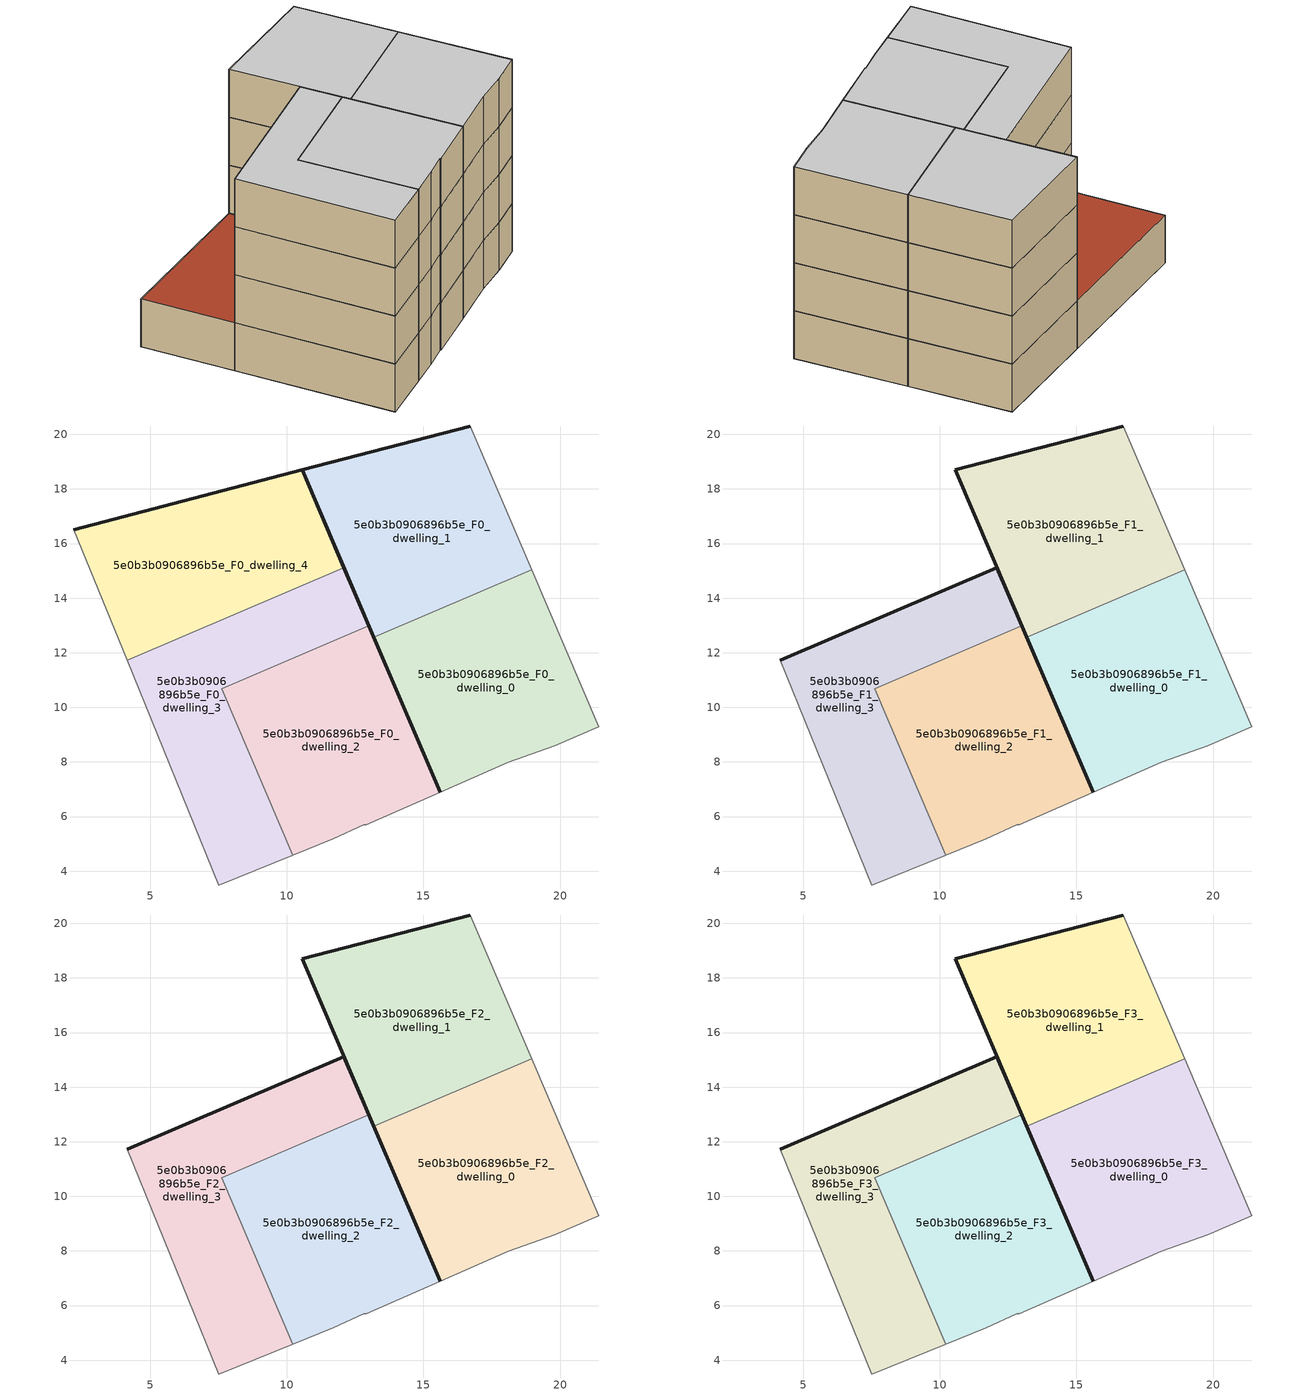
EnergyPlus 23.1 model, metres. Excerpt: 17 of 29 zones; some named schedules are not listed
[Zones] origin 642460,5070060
5e0b3b0906896b5e_F0_dwelling_0
 floor ground (EU_floor_Construction): 19.81,8.6 21.41,9.29 18.96,15.04 13.18,12.57 15.61,6.89 18.11,8 z0
 wall outside (EU_wall_Construction): 15.61,6.89 13.18,12.57 z0:3
 wall adiabatic (EU_wall_Construction): 18.96,15.04 21.41,9.29 19.81,8.6 18.11,8 15.61,6.89 z0:3
 wall to 5e0b3b0906896b5e_F0_dwelling_1 (EU_wall_Construction): 13.18,12.57 18.96,15.04 z0:3
5e0b3b0906896b5e_F0_dwelling_1
 floor ground (EU_floor_Construction): 18.96,15.04 16.71,20.3 10.56,18.69 13.18,12.57 z0
 wall outside (EU_wall_Construction): 13.18,12.57 10.56,18.69 16.71,20.3 z0:3
 wall adiabatic (EU_wall_Construction): 16.71,20.3 18.96,15.04 z0:3
5e0b3b0906896b5e_F0_dwelling_2
 floor ground (EU_floor_Construction): 15.61,6.89 13,12.99 7.61,10.68 10.21,4.59 11.7,5.2 12.8,5.7 12.9,5.7 z0
 wall outside (EU_wall_Construction): 13,12.99 15.61,6.89 z0:3
 wall to 5e0b3b0906896b5e_F0_dwelling_3 (EU_wall_Construction): 10.21,4.59 7.61,10.68 13,12.99 z0:3
 wall adiabatic (EU_wall_Construction): 15.61,6.89 12.9,5.7 12.8,5.7 11.7,5.2 10.21,4.59 z0:3
5e0b3b0906896b5e_F0_dwelling_3
 floor ground (EU_floor_Construction): 10.21,4.59 7.61,10.68 13,12.99 12.09,15.12 4.15,11.72 7.5,3.5 z0
 wall outside (EU_wall_Construction): 12.09,15.12 13,12.99 z0:3
 wall adiabatic (EU_wall_Construction): 10.21,4.59 7.5,3.5 4.15,11.72 z0:3
 wall to 5e0b3b0906896b5e_F0_dwelling_4 (EU_wall_Construction): 4.15,11.72 12.09,15.12 z0:3
5e0b3b0906896b5e_F0_dwelling_4
 floor ground (EU_floor_Construction): 12.09,15.12 10.56,18.69 2.2,16.51 4.15,11.72 z0
 wall outside (EU_wall_Construction): 2.2,16.51 10.56,18.69 12.09,15.12 z0:3
 wall adiabatic (EU_wall_Construction): 4.15,11.72 2.2,16.51 z0:3
 roof outside (EU_roof_Construction): 10.56,18.69 12.09,15.12 4.15,11.72 2.2,16.51 z3
5e0b3b0906896b5e_F1_dwelling_0
 floor to 5e0b3b0906896b5e_F0_dwelling_0 (EU_floor_Construction): 19.81,8.6 21.41,9.29 18.96,15.04 13.18,12.57 15.61,6.89 18.11,8 z3
 wall outside (EU_wall_Construction): 15.61,6.89 13.18,12.57 z3:6
 wall adiabatic (EU_wall_Construction): 18.96,15.04 21.41,9.29 19.81,8.6 18.11,8 15.61,6.89 z3:6
 wall to 5e0b3b0906896b5e_F1_dwelling_1 (EU_wall_Construction): 13.18,12.57 18.96,15.04 z3:6
5e0b3b0906896b5e_F1_dwelling_1
 floor to 5e0b3b0906896b5e_F0_dwelling_1 (EU_floor_Construction): 18.96,15.04 16.71,20.3 10.56,18.69 13.18,12.57 z3
 wall outside (EU_wall_Construction): 13.18,12.57 10.56,18.69 16.71,20.3 z3:6
 wall adiabatic (EU_wall_Construction): 16.71,20.3 18.96,15.04 z3:6
5e0b3b0906896b5e_F1_dwelling_2
 floor to 5e0b3b0906896b5e_F0_dwelling_2 (EU_floor_Construction): 15.61,6.89 13,12.99 7.61,10.68 10.21,4.59 11.7,5.2 12.8,5.7 12.9,5.7 z3
 wall outside (EU_wall_Construction): 13,12.99 15.61,6.89 z3:6
 wall to 5e0b3b0906896b5e_F1_dwelling_3 (EU_wall_Construction): 10.21,4.59 7.61,10.68 13,12.99 z3:6
 wall adiabatic (EU_wall_Construction): 15.61,6.89 12.9,5.7 12.8,5.7 11.7,5.2 10.21,4.59 z3:6
5e0b3b0906896b5e_F1_dwelling_3
 floor to 5e0b3b0906896b5e_F0_dwelling_3 (EU_floor_Construction): 10.21,4.59 7.61,10.68 13,12.99 12.09,15.12 4.15,11.72 7.5,3.5 z3
 wall outside (EU_wall_Construction): 4.15,11.72 12.09,15.12 13,12.99 z3:6
 wall adiabatic (EU_wall_Construction): 10.21,4.59 7.5,3.5 4.15,11.72 z3:6
5e0b3b0906896b5e_F2_dwelling_0
 floor to 5e0b3b0906896b5e_F1_dwelling_0 (EU_floor_Construction): 19.81,8.6 21.41,9.29 18.96,15.04 13.18,12.57 15.61,6.89 18.11,8 z6
 wall outside (EU_wall_Construction): 15.61,6.89 13.18,12.57 z6:9
 wall adiabatic (EU_wall_Construction): 18.96,15.04 21.41,9.29 19.81,8.6 18.11,8 15.61,6.89 z6:9
 wall to 5e0b3b0906896b5e_F2_dwelling_1 (EU_wall_Construction): 13.18,12.57 18.96,15.04 z6:9
5e0b3b0906896b5e_F2_dwelling_1
 floor to 5e0b3b0906896b5e_F1_dwelling_1 (EU_floor_Construction): 18.96,15.04 16.71,20.3 10.56,18.69 13.18,12.57 z6
 wall outside (EU_wall_Construction): 13.18,12.57 10.56,18.69 16.71,20.3 z6:9
 wall adiabatic (EU_wall_Construction): 16.71,20.3 18.96,15.04 z6:9
5e0b3b0906896b5e_F2_dwelling_2
 floor to 5e0b3b0906896b5e_F1_dwelling_2 (EU_floor_Construction): 15.61,6.89 13,12.99 7.61,10.68 10.21,4.59 11.7,5.2 12.8,5.7 12.9,5.7 z6
 wall outside (EU_wall_Construction): 13,12.99 15.61,6.89 z6:9
 wall to 5e0b3b0906896b5e_F2_dwelling_3 (EU_wall_Construction): 10.21,4.59 7.61,10.68 13,12.99 z6:9
 wall adiabatic (EU_wall_Construction): 15.61,6.89 12.9,5.7 12.8,5.7 11.7,5.2 10.21,4.59 z6:9
5e0b3b0906896b5e_F2_dwelling_3
 floor to 5e0b3b0906896b5e_F1_dwelling_3 (EU_floor_Construction): 10.21,4.59 7.61,10.68 13,12.99 12.09,15.12 4.15,11.72 7.5,3.5 z6
 wall outside (EU_wall_Construction): 4.15,11.72 12.09,15.12 13,12.99 z6:9
 wall adiabatic (EU_wall_Construction): 10.21,4.59 7.5,3.5 4.15,11.72 z6:9
5e0b3b0906896b5e_F3_dwelling_0
 floor to 5e0b3b0906896b5e_F2_dwelling_0 (EU_floor_Construction): 19.81,8.6 21.41,9.29 18.96,15.04 13.18,12.57 15.61,6.89 18.11,8 z9
 wall outside (EU_wall_Construction): 15.61,6.89 13.18,12.57 z9:12
 wall adiabatic (EU_wall_Construction): 18.96,15.04 21.41,9.29 19.81,8.6 18.11,8 15.61,6.89 z9:12
 wall to 5e0b3b0906896b5e_F3_dwelling_1 (EU_wall_Construction): 13.18,12.57 18.96,15.04 z9:12
 ceiling to 5e0b3b0906896b5e_F4_dwelling_0 (EU_floor_Construction): 18.96,15.04 21.41,9.29 19.81,8.6 18.11,8 15.61,6.89 13.18,12.57 z12
5e0b3b0906896b5e_F3_dwelling_1
 floor to 5e0b3b0906896b5e_F2_dwelling_1 (EU_floor_Construction): 18.96,15.04 16.71,20.3 10.56,18.69 13.18,12.57 z9
 wall outside (EU_wall_Construction): 13.18,12.57 10.56,18.69 16.71,20.3 z9:12
 wall adiabatic (EU_wall_Construction): 16.71,20.3 18.96,15.04 z9:12
 ceiling to 5e0b3b0906896b5e_F4_dwelling_1 (EU_floor_Construction): 16.71,20.3 18.96,15.04 13.18,12.57 10.56,18.69 z12
5e0b3b0906896b5e_F3_dwelling_2
 floor to 5e0b3b0906896b5e_F2_dwelling_2 (EU_floor_Construction): 15.61,6.89 13,12.99 7.61,10.68 10.21,4.59 11.7,5.2 12.8,5.7 12.9,5.7 z9
 wall outside (EU_wall_Construction): 13,12.99 15.61,6.89 z9:12
 wall to 5e0b3b0906896b5e_F3_dwelling_3 (EU_wall_Construction): 10.21,4.59 7.61,10.68 13,12.99 z9:12
 wall adiabatic (EU_wall_Construction): 15.61,6.89 12.9,5.7 12.8,5.7 11.7,5.2 10.21,4.59 z9:12
 ceiling to 5e0b3b0906896b5e_F4_dwelling_2 (EU_floor_Construction): 13,12.99 15.61,6.89 12.9,5.7 12.8,5.7 11.7,5.2 10.21,4.59 7.61,10.68 z12
5e0b3b0906896b5e_F3_dwelling_3
 floor to 5e0b3b0906896b5e_F2_dwelling_3 (EU_floor_Construction): 10.21,4.59 7.61,10.68 13,12.99 12.09,15.12 4.15,11.72 7.5,3.5 z9
 wall outside (EU_wall_Construction): 4.15,11.72 12.09,15.12 13,12.99 z9:12
 wall adiabatic (EU_wall_Construction): 10.21,4.59 7.5,3.5 4.15,11.72 z9:12
 ceiling to 5e0b3b0906896b5e_F4_dwelling_3 (EU_floor_Construction): 12.09,15.12 13,12.99 7.61,10.68 10.21,4.59 7.5,3.5 4.15,11.72 z12
[Building]
EU S2 Campaign: North Axis=0; Terrain=City; Solar Distribution=FullExterior
[Site:Location]
Lyon-Bron: Latitude=45.75; Longitude=5; Time Zone=1; Elevation=198
[SizingPeriod:WeatherFileDays]
AnnualSizingPeriod: Begin Month=1; Begin Day of Month=1; End Month=12; End Day of Month=31; Day of Week for Start Day=Monday; Use Weather File Daylight Saving Period=No; Use Weather File Rain and Snow Indicators=No
[MATERIAL]
EU_InternalMass_Material: Roughness=MediumRough; Thickness=0.1; Conductivity=1; Density=1800; Specific Heat=900; Thermal Absorptance=0.9; Solar Absorptance=0.7; Visible Absorptance=0.7
[MATERIAL:NOMASS] Roughness=MediumRough; Thermal Absorptance=0.9; Solar Absorptance=0.7; Visible Absorptance=0.7
Name | Thermal Resistance
EU_wall_NoMass | 0.776494
EU_roof_NoMass | 0.486893
EU_floor_NoMass | 0.421597
[CONSTRUCTION]
EU_wall_Construction: EU_wall_NoMass
EU_roof_Construction: EU_roof_NoMass
EU_floor_Construction: EU_floor_NoMass
EU_InternalMass_Construction: EU_InternalMass_Material
[ZONE] Type=1; Multiplier=1; Ceiling Height=autocalculate; Floor Area=autocalculate; Part of Total Floor Area=Yes
Name | Volume
5e0b3b0906896b5e_F0_dwelling_0; 5e0b3b0906896b5e_F1_dwelling_0; 5e0b3b0906896b5e_F2_dwelling_0; 5e0b3b0906896b5e_F3_dwelling_0 | 116.852
5e0b3b0906896b5e_F0_dwelling_1; 5e0b3b0906896b5e_F1_dwelling_1; 5e0b3b0906896b5e_F2_dwelling_1; 5e0b3b0906896b5e_F3_dwelling_1; 5e0b3b0906896b5e_F0_dwelling_3; 5e0b3b0906896b5e_F1_dwelling_3; 5e0b3b0906896b5e_F2_dwelling_3; 5e0b3b0906896b5e_F3_dwelling_3 | 116.863
5e0b3b0906896b5e_F0_dwelling_2; 5e0b3b0906896b5e_F1_dwelling_2; 5e0b3b0906896b5e_F2_dwelling_2; 5e0b3b0906896b5e_F3_dwelling_2 | 116.837
5e0b3b0906896b5e_F0_dwelling_4 | 116.829
[INTERNALMASS] Construction=EU_InternalMass_Construction
Name | Zone or ZoneList | Surface Area
5e0b3b0906896b5e_F0_dwelling_0_EU_InternalMass | 5e0b3b0906896b5e_F0_dwelling_0 | 38.9504
5e0b3b0906896b5e_F0_dwelling_1_EU_InternalMass | 5e0b3b0906896b5e_F0_dwelling_1 | 38.9535
5e0b3b0906896b5e_F0_dwelling_2_EU_InternalMass | 5e0b3b0906896b5e_F0_dwelling_2 | 38.9456
5e0b3b0906896b5e_F0_dwelling_3_EU_InternalMass | 5e0b3b0906896b5e_F0_dwelling_3 | 38.9539
5e0b3b0906896b5e_F0_dwelling_4_EU_InternalMass | 5e0b3b0906896b5e_F0_dwelling_4 | 38.9443
5e0b3b0906896b5e_F1_dwelling_0_EU_InternalMass | 5e0b3b0906896b5e_F1_dwelling_0 | 48.69
5e0b3b0906896b5e_F1_dwelling_1_EU_InternalMass | 5e0b3b0906896b5e_F1_dwelling_1 | 48.6873
5e0b3b0906896b5e_F1_dwelling_2_EU_InternalMass | 5e0b3b0906896b5e_F1_dwelling_2 | 48.6839
5e0b3b0906896b5e_F1_dwelling_3_EU_InternalMass | 5e0b3b0906896b5e_F1_dwelling_3 | 48.69
5e0b3b0906896b5e_F2_dwelling_0_EU_InternalMass | 5e0b3b0906896b5e_F2_dwelling_0 | 48.69
5e0b3b0906896b5e_F2_dwelling_1_EU_InternalMass | 5e0b3b0906896b5e_F2_dwelling_1 | 48.6873
5e0b3b0906896b5e_F2_dwelling_2_EU_InternalMass | 5e0b3b0906896b5e_F2_dwelling_2 | 48.6839
5e0b3b0906896b5e_F2_dwelling_3_EU_InternalMass | 5e0b3b0906896b5e_F2_dwelling_3 | 48.69
5e0b3b0906896b5e_F3_dwelling_0_EU_InternalMass | 5e0b3b0906896b5e_F3_dwelling_0 | 48.69
5e0b3b0906896b5e_F3_dwelling_1_EU_InternalMass | 5e0b3b0906896b5e_F3_dwelling_1 | 48.6873
5e0b3b0906896b5e_F3_dwelling_2_EU_InternalMass | 5e0b3b0906896b5e_F3_dwelling_2 | 48.6839
5e0b3b0906896b5e_F3_dwelling_3_EU_InternalMass | 5e0b3b0906896b5e_F3_dwelling_3 | 48.69
[OTHEREQUIPMENT] Fuel Type=Electricity; Design Level Calculation Method=Watts/Area; Power per Zone Floor Area=1; Fraction Latent=0; Fraction Radiant=0; Fraction Lost=0; Carbon Dioxide Generation Rate=0; EndUse Subcategory=EU_Step8_InternalGains
Name | Zone or ZoneList or Space or SpaceList | Schedule
EU_Step8_InternalGain_5e0b3b0906896b5e_F0_dwelling_0_f000 | 5e0b3b0906896b5e_F0_dwelling_0 | EU_Step8_GainSchedule_5e0b3b0906896b5e_F0_dwelling_0_f000
EU_Step8_InternalGain_5e0b3b0906896b5e_F0_dwelling_1_f000 | 5e0b3b0906896b5e_F0_dwelling_1 | EU_Step8_GainSchedule_5e0b3b0906896b5e_F0_dwelling_1_f000
EU_Step8_InternalGain_5e0b3b0906896b5e_F0_dwelling_2_f000 | 5e0b3b0906896b5e_F0_dwelling_2 | EU_Step8_GainSchedule_5e0b3b0906896b5e_F0_dwelling_2_f000
EU_Step8_InternalGain_5e0b3b0906896b5e_F0_dwelling_3_f000 | 5e0b3b0906896b5e_F0_dwelling_3 | EU_Step8_GainSchedule_5e0b3b0906896b5e_F0_dwelling_3_f000
EU_Step8_InternalGain_5e0b3b0906896b5e_F0_dwelling_4_f000 | 5e0b3b0906896b5e_F0_dwelling_4 | EU_Step8_GainSchedule_5e0b3b0906896b5e_F0_dwelling_4_f000
EU_Step8_InternalGain_5e0b3b0906896b5e_F1_dwelling_0_f000 | 5e0b3b0906896b5e_F1_dwelling_0 | EU_Step8_GainSchedule_5e0b3b0906896b5e_F1_dwelling_0_f000
EU_Step8_InternalGain_5e0b3b0906896b5e_F1_dwelling_1_f000 | 5e0b3b0906896b5e_F1_dwelling_1 | EU_Step8_GainSchedule_5e0b3b0906896b5e_F1_dwelling_1_f000
EU_Step8_InternalGain_5e0b3b0906896b5e_F1_dwelling_2_f000 | 5e0b3b0906896b5e_F1_dwelling_2 | EU_Step8_GainSchedule_5e0b3b0906896b5e_F1_dwelling_2_f000
EU_Step8_InternalGain_5e0b3b0906896b5e_F1_dwelling_3_f000 | 5e0b3b0906896b5e_F1_dwelling_3 | EU_Step8_GainSchedule_5e0b3b0906896b5e_F1_dwelling_3_f000
EU_Step8_InternalGain_5e0b3b0906896b5e_F2_dwelling_0_f000 | 5e0b3b0906896b5e_F2_dwelling_0 | EU_Step8_GainSchedule_5e0b3b0906896b5e_F2_dwelling_0_f000
EU_Step8_InternalGain_5e0b3b0906896b5e_F2_dwelling_1_f000 | 5e0b3b0906896b5e_F2_dwelling_1 | EU_Step8_GainSchedule_5e0b3b0906896b5e_F2_dwelling_1_f000
EU_Step8_InternalGain_5e0b3b0906896b5e_F2_dwelling_2_f000 | 5e0b3b0906896b5e_F2_dwelling_2 | EU_Step8_GainSchedule_5e0b3b0906896b5e_F2_dwelling_2_f000
EU_Step8_InternalGain_5e0b3b0906896b5e_F2_dwelling_3_f000 | 5e0b3b0906896b5e_F2_dwelling_3 | EU_Step8_GainSchedule_5e0b3b0906896b5e_F2_dwelling_3_f000
EU_Step8_InternalGain_5e0b3b0906896b5e_F3_dwelling_0_f000 | 5e0b3b0906896b5e_F3_dwelling_0 | EU_Step8_GainSchedule_5e0b3b0906896b5e_F3_dwelling_0_f000
EU_Step8_InternalGain_5e0b3b0906896b5e_F3_dwelling_1_f000 | 5e0b3b0906896b5e_F3_dwelling_1 | EU_Step8_GainSchedule_5e0b3b0906896b5e_F3_dwelling_1_f000
EU_Step8_InternalGain_5e0b3b0906896b5e_F3_dwelling_2_f000 | 5e0b3b0906896b5e_F3_dwelling_2 | EU_Step8_GainSchedule_5e0b3b0906896b5e_F3_dwelling_2_f000
EU_Step8_InternalGain_5e0b3b0906896b5e_F3_dwelling_3_f000 | 5e0b3b0906896b5e_F3_dwelling_3 | EU_Step8_GainSchedule_5e0b3b0906896b5e_F3_dwelling_3_f000
[ZONEVENTILATION:DESIGNFLOWRATE] Schedule=EU_AlwaysOn; Design Flow Rate Calculation Method=AirChanges/Hour; Air Changes per Hour=0.693814; Ventilation Type=Natural; Fan Pressure Rise=0; Fan Total Efficiency=1; Constant Term Coefficient=1; Temperature Term Coefficient=0; Velocity Term Coefficient=0; Velocity Squared Term Coefficient=0; Minimum Indoor Temperature=-100; Maximum Indoor Temperature=100; Delta Temperature=-100; Minimum Outdoor Temperature=-100; Maximum Outdoor Temperature=100; Maximum Wind Speed=40
Name | Zone or ZoneList or Space or SpaceList
EU_ConstantAir_5e0b3b0906896b5e_F0_dwelling_0 | 5e0b3b0906896b5e_F0_dwelling_0
EU_ConstantAir_5e0b3b0906896b5e_F0_dwelling_1 | 5e0b3b0906896b5e_F0_dwelling_1
EU_ConstantAir_5e0b3b0906896b5e_F0_dwelling_2 | 5e0b3b0906896b5e_F0_dwelling_2
EU_ConstantAir_5e0b3b0906896b5e_F0_dwelling_3 | 5e0b3b0906896b5e_F0_dwelling_3
EU_ConstantAir_5e0b3b0906896b5e_F0_dwelling_4 | 5e0b3b0906896b5e_F0_dwelling_4
EU_ConstantAir_5e0b3b0906896b5e_F1_dwelling_0 | 5e0b3b0906896b5e_F1_dwelling_0
EU_ConstantAir_5e0b3b0906896b5e_F1_dwelling_1 | 5e0b3b0906896b5e_F1_dwelling_1
EU_ConstantAir_5e0b3b0906896b5e_F1_dwelling_2 | 5e0b3b0906896b5e_F1_dwelling_2
EU_ConstantAir_5e0b3b0906896b5e_F1_dwelling_3 | 5e0b3b0906896b5e_F1_dwelling_3
EU_ConstantAir_5e0b3b0906896b5e_F2_dwelling_0 | 5e0b3b0906896b5e_F2_dwelling_0
EU_ConstantAir_5e0b3b0906896b5e_F2_dwelling_1 | 5e0b3b0906896b5e_F2_dwelling_1
EU_ConstantAir_5e0b3b0906896b5e_F2_dwelling_2 | 5e0b3b0906896b5e_F2_dwelling_2
EU_ConstantAir_5e0b3b0906896b5e_F2_dwelling_3 | 5e0b3b0906896b5e_F2_dwelling_3
EU_ConstantAir_5e0b3b0906896b5e_F3_dwelling_0 | 5e0b3b0906896b5e_F3_dwelling_0
EU_ConstantAir_5e0b3b0906896b5e_F3_dwelling_1 | 5e0b3b0906896b5e_F3_dwelling_1
EU_ConstantAir_5e0b3b0906896b5e_F3_dwelling_2 | 5e0b3b0906896b5e_F3_dwelling_2
EU_ConstantAir_5e0b3b0906896b5e_F3_dwelling_3 | 5e0b3b0906896b5e_F3_dwelling_3
[HVACTEMPLATE:THERMOSTAT] Constant Heating Setpoint=20; Constant Cooling Setpoint=50
EU_HeatOnly_5e0b3b0906896b5e_F0_dwelling_0; EU_HeatOnly_5e0b3b0906896b5e_F0_dwelling_1; EU_HeatOnly_5e0b3b0906896b5e_F0_dwelling_2; EU_HeatOnly_5e0b3b0906896b5e_F0_dwelling_3; EU_HeatOnly_5e0b3b0906896b5e_F0_dwelling_4; EU_HeatOnly_5e0b3b0906896b5e_F1_dwelling_0; EU_HeatOnly_5e0b3b0906896b5e_F1_dwelling_1; EU_HeatOnly_5e0b3b0906896b5e_F1_dwelling_2; EU_HeatOnly_5e0b3b0906896b5e_F1_dwelling_3; EU_HeatOnly_5e0b3b0906896b5e_F2_dwelling_0; EU_HeatOnly_5e0b3b0906896b5e_F2_dwelling_1; EU_HeatOnly_5e0b3b0906896b5e_F2_dwelling_2; EU_HeatOnly_5e0b3b0906896b5e_F2_dwelling_3; EU_HeatOnly_5e0b3b0906896b5e_F3_dwelling_0; EU_HeatOnly_5e0b3b0906896b5e_F3_dwelling_1; EU_HeatOnly_5e0b3b0906896b5e_F3_dwelling_2; EU_HeatOnly_5e0b3b0906896b5e_F3_dwelling_3; EU_HeatOnly_5e0b3b0906896b5e_F4_dwelling_0; EU_HeatOnly_5e0b3b0906896b5e_F4_dwelling_1; EU_HeatOnly_5e0b3b0906896b5e_F4_dwelling_2; EU_HeatOnly_5e0b3b0906896b5e_F4_dwelling_3; EU_HeatOnly_5e0b3b0906896b5e_F5_dwelling_0; EU_HeatOnly_5e0b3b0906896b5e_F5_dwelling_1; EU_HeatOnly_5e0b3b0906896b5e_F5_dwelling_2; EU_HeatOnly_5e0b3b0906896b5e_F5_dwelling_3; EU_HeatOnly_5e0b3b0906896b5e_F6_dwelling_0; EU_HeatOnly_5e0b3b0906896b5e_F6_dwelling_1
